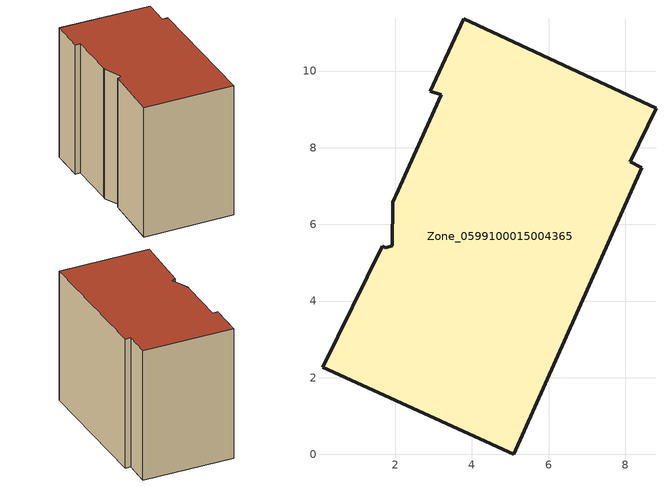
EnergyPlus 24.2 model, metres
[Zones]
Zone_0599100015004365
 floor ground (C_G): 1.75,5.39 1.91,5.44 1.93,6.58 1.98,6.69 2.01,6.75 3.2,9.38 2.91,9.48 3.79,11.37 8.8,9.03 8.13,7.63 8.43,7.47 5.09,0 0.1,2.27 1.67,5.43 z0.7
 wall outside (C_F): 8.13,7.63 8.8,9.03 3.79,11.37 2.91,9.48 3.2,9.38 2.01,6.75 1.98,6.69 1.93,6.58 1.91,5.44 1.75,5.39 1.67,5.43 0.1,2.27 5.09,0 8.43,7.47 8.13,7.63 z0.7:8.93
 roof outside (C_R): 1.91,5.44 1.75,5.39 1.67,5.43 0.1,2.27 5.09,0 8.43,7.47 8.13,7.63 8.8,9.03 3.79,11.37 2.91,9.48 3.2,9.38 2.01,6.75 1.98,6.69 1.93,6.58 z8.93
[BUILDING]
Pand.0599100015004365: North Axis=0; Terrain=City; Loads Convergence Tolerance Value=0.04; Temperature Convergence Tolerance Value=0.4; Solar Distribution=FullExterior; Maximum Number of Warmup Days=25; Minimum Number of Warmup Days=1
[Site:Location]
Rotterdam.The.Hague.AP_ZH_NLD Design_Conditions: Latitude=51.96; Longitude=4.45; Time Zone=1; Elevation=-4.5
[SITE:GROUNDTEMPERATURE:BUILDINGSURFACE]
18, 18, 18, 18, 18, 18, 18, 18, 18, 18, 18, 18
[MATERIAL] Thermal Absorptance=0.9; Solar Absorptance=0.7; Visible Absorptance=0.7
Name | Roughness | Thickness | Conductivity | Density | Specific Heat
G.TC.1965-1974 | MediumSmooth | 0.15 | 0.882353 | 540 | 1210
F.TC.1965-1974 | Rough | 0.3 | 0.697674 | 1920 | 840
R.TC.1965-1974 | MediumRough | 0.2 | 0.232558 | 1500 | 1000
[CONSTRUCTION]
C_G: G.TC.1965-1974
C_F: F.TC.1965-1974
C_R: R.TC.1965-1974
[ZONE]
Zone_0599100015004365: Type=1; Multiplier=1; Ceiling Height=Autocalculate; Volume=Autocalculate; Floor Area=autocalculate; Part of Total Floor Area=Yes
[ZONEINFILTRATION:DESIGNFLOWRATE]
Infil_Zone_0599100015004365: Zone or ZoneList or Space or SpaceList=Zone_0599100015004365; Schedule=AlwaysOn; Design Flow Rate Calculation Method=Flow/Area; Flow Rate per Floor Area=0.003; Constant Term Coefficient=1; Temperature Term Coefficient=0; Velocity Term Coefficient=0; Velocity Squared Term Coefficient=0
[HVACTEMPLATE:ZONE:IDEALLOADSAIRSYSTEM]
Zone_0599100015004365: Maximum Heating Supply Air Temperature=50; Minimum Cooling Supply Air Temperature=13; Maximum Heating Supply Air Humidity Ratio=0.0156; Minimum Cooling Supply Air Humidity Ratio=0.0077; Heating Limit=NoLimit; Cooling Limit=NoLimit; Dehumidification Control Type=ConstantSensibleHeatRatio; Cooling Sensible Heat Ratio=0.7; Dehumidification Setpoint=60; Humidification Control Type=None; Humidification Setpoint=30; Outdoor Air Method=None; Outdoor Air Flow Rate per Person=0.00944; Outdoor Air Flow Rate per Zone Floor Area=0; Outdoor Air Flow Rate per Zone=0; Demand Controlled Ventilation Type=None; Outdoor Air Economizer Type=NoEconomizer; Heat Recovery Type=None; Sensible Heat Recovery Effectiveness=0.7; Latent Heat Recovery Effectiveness=0.65
[ZONECONTROL:THERMOSTAT]
ThermostatControl_Zone_0599100015004365: Zone or ZoneList=Zone_0599100015004365; Control Type Schedule=DualSetpointControlType; Control 1=Thermostat_Zone_0599100015004365; Temperature Difference Between Cutout And Setpoint=0
[THERMOSTATSETPOINT:DUALSETPOINT]
Thermostat_Zone_0599100015004365: Heating Setpoint Temperature Schedule=HeatingSetpoint_Zone_0599100015004365; Cooling Setpoint Temperature Schedule=CoolingSetpoint_Zone_0599100015004365
[SCHEDULE:COMPACT]
HeatingSetpoint_Zone_0599100015004365: Through: 12/31, For: AllDays, Until: 24:00, 21
CoolingSetpoint_Zone_0599100015004365: Through: 12/31, For: AllDays, Until: 24:00, 24
DualSetpointControlType: Through: 12/31, For: AllDays, Until: 24:00, 4
AlwaysOn: Through: 12/31, For: AllDays, Until: 24:00, 1
